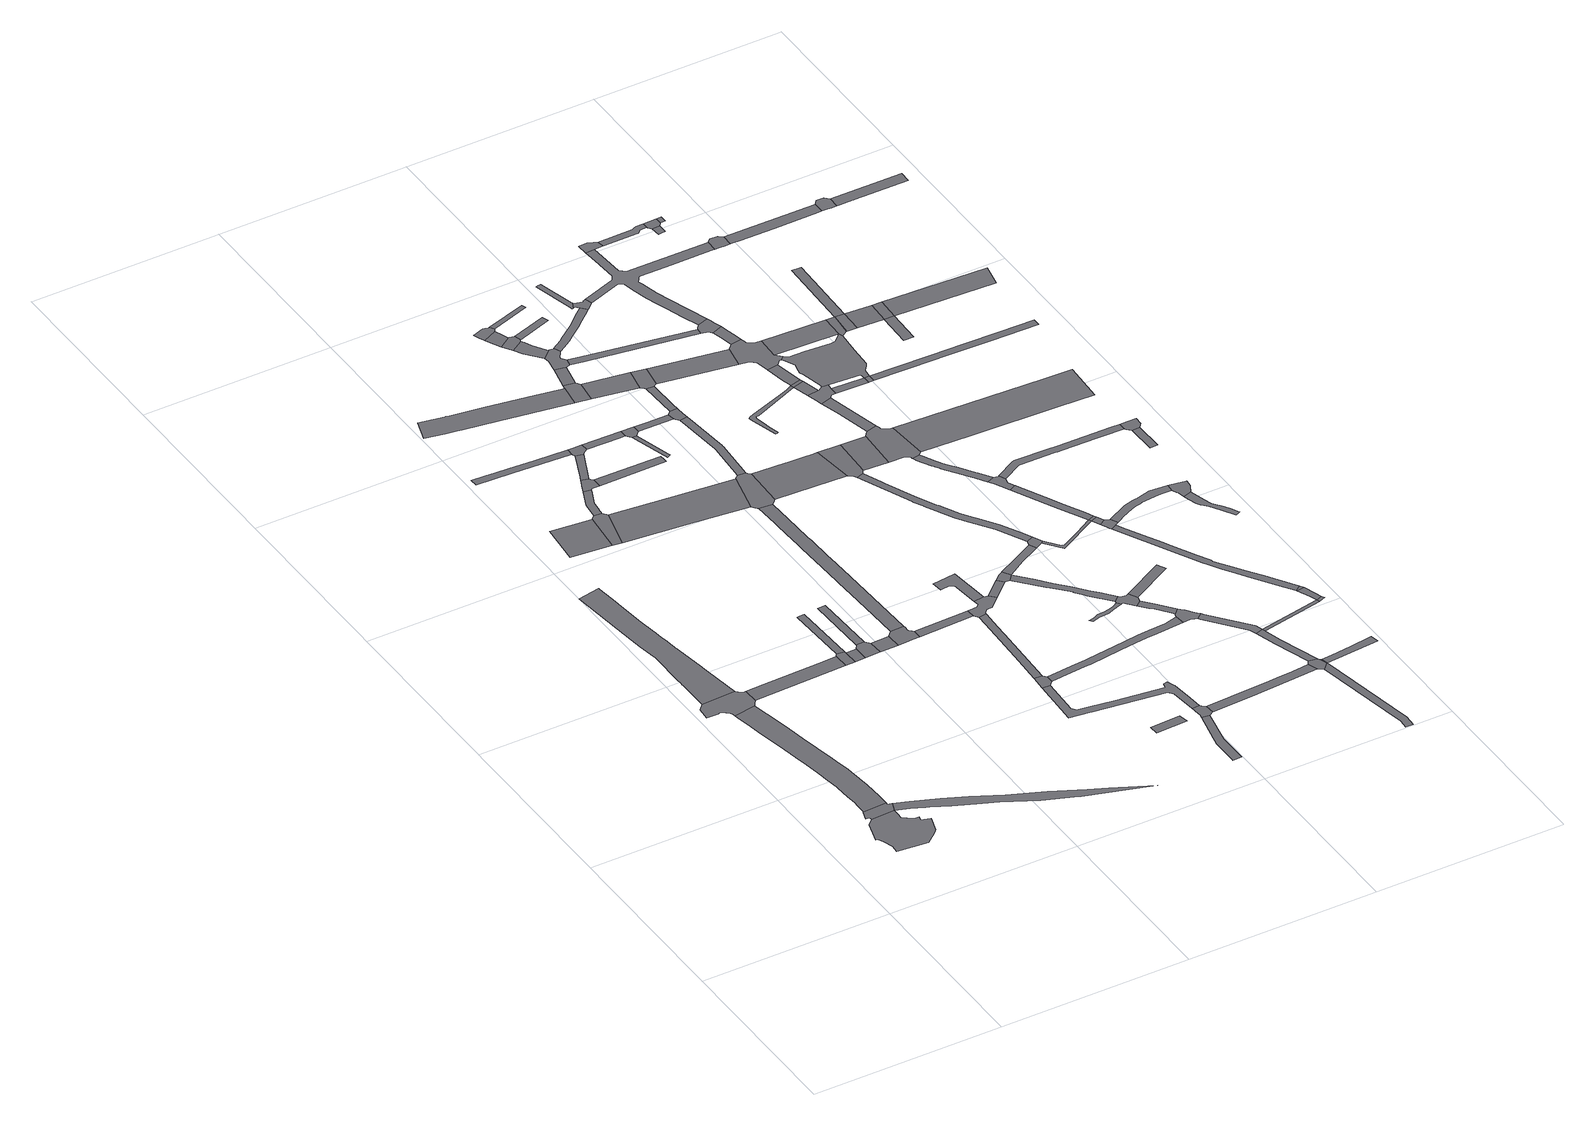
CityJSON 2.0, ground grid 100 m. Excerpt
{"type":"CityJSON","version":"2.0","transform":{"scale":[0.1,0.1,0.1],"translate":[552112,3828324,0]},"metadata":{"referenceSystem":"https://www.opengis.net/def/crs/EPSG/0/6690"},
"CityObjects":{
"road1":{"type":"Road","geometry":[{"type":"MultiSurface","lod":"1","boundaries":[[[0,1,2,3,4,5,6,7,8,9,10,11,12,13,14,15,16,17,18,19,20]]]}]},
"road2":{"type":"Road","geometry":[{"type":"MultiSurface","lod":"1","boundaries":[[[21,22,23,24,25,26,27,28,13,12,29]]]}]},
"road3":{"type":"Road","attributes":{"function":"3","RoadStructureAttribute.sectionType":"1"},"geometry":[{"type":"MultiSurface","lod":"1","boundaries":[[[30,31,32,33,34,35,36,37,38,39,40,41,42,43,44,45,46,47,48,49,50,51,52,53,54,55,56,57,58,23,22]]]}]},
"road4":{"type":"Road","geometry":[{"type":"MultiSurface","lod":"1","boundaries":[[[59,60,61,62,63,64,65,66,67,68,69,70,45,44,71,72,73,74]]]}]},
"road5":{"type":"Road","attributes":{"function":"3","RoadStructureAttribute.sectionType":"1"},"geometry":[{"type":"MultiSurface","lod":"1","boundaries":[[[75,76,77,78,79,80,81,82,83,84,85,86,87,88,89,90,91,92,93,94,95,96,97,98,99,100,101,102,103,104,105,62,61]]]}]},
"road6":{"type":"Road","attributes":{"RoadStructureAttribute.sectionType":"1"},"geometry":[{"type":"MultiSurface","lod":"1","boundaries":[[[106,107,108,74,73,109]]]}]},
"road7":{"type":"Road","attributes":{"RoadStructureAttribute.sectionType":"1"},"geometry":[{"type":"MultiSurface","lod":"1","boundaries":[[[110,111,112,113,114,115,116,29,12,117,118,119,120,121,122,123,124,125,126,127,128]]]}]},
"road8":{"type":"Road","attributes":{"RoadStructureAttribute.sectionType":"1"},"geometry":[{"type":"MultiSurface","lod":"1","boundaries":[[[129,130,131,132]]]}]},
"road9":{"type":"Road","geometry":[{"type":"MultiSurface","lod":"1","boundaries":[[[133,132,131,134,135,136]]]}]},
"road10":{"type":"Road","geometry":[{"type":"MultiSurface","lod":"1","boundaries":[[[137,138,106,109,139,140,141]]]}]},
"road11":{"type":"Road","attributes":{"RoadStructureAttribute.sectionType":"1"},"geometry":[{"type":"MultiSurface","lod":"1","boundaries":[[[142,143,140,139,144]]]}]},
"road12":{"type":"Road","attributes":{"RoadStructureAttribute.sectionType":"1"},"geometry":[{"type":"MultiSurface","lod":"1","boundaries":[[[145,146,147,137,141]]]}]},
"road13":{"type":"Road","attributes":{"RoadStructureAttribute.sectionType":"1"},"geometry":[{"type":"MultiSurface","lod":"1","boundaries":[[[148,149,150,151,152,153,154,155,156]]]}]},
"road14":{"type":"Road","attributes":{"RoadStructureAttribute.sectionType":"1"},"geometry":[{"type":"MultiSurface","lod":"1","boundaries":[[[157,158,159,160,133,136,161,162,163,164,165,166,167,168]]]}]},
"road15":{"type":"Road","geometry":[{"type":"MultiSurface","lod":"1","boundaries":[[[169,170,171,142,144,172,173]]]}]},
"road16":{"type":"Road","geometry":[{"type":"MultiSurface","lod":"1","boundaries":[[[174,175,176,157,168,177,178,179,180,181]]]}]},
"road17":{"type":"Road","attributes":{"RoadStructureAttribute.sectionType":"1"},"geometry":[{"type":"MultiSurface","lod":"1","boundaries":[[[182,183,184,185,170,169]]]}]},
"road18":{"type":"Road","attributes":{"RoadStructureAttribute.sectionType":"1"},"geometry":[{"type":"MultiSurface","lod":"1","boundaries":[[[186,173,172,187]]]}]},
"road19":{"type":"Road","attributes":{"RoadStructureAttribute.sectionType":"1"},"geometry":[{"type":"MultiSurface","lod":"1","boundaries":[[[188,189,174,181,190]]]}]},
"road20":{"type":"Road","attributes":{"RoadStructureAttribute.sectionType":"1"},"geometry":[{"type":"MultiSurface","lod":"1","boundaries":[[[191,192,193,194,195,196,197,198,199,200,201,202,203,204,205]]]}]},
"road21":{"type":"Road","geometry":[{"type":"MultiSurface","lod":"1","boundaries":[[[206,207,208,209,210,211,212,213,186,187,214,215,216,217]]]}]},
"road22":{"type":"Road","attributes":{"RoadStructureAttribute.sectionType":"1"},"geometry":[{"type":"MultiSurface","lod":"1","boundaries":[[[218,135,134,219,220,221]]]}]},
"road23":{"type":"Road","geometry":[{"type":"MultiSurface","lod":"1","boundaries":[[[222,156,155,188,190,223,224,225]]]}]},
"road24":{"type":"Road","attributes":{"RoadStructureAttribute.sectionType":"1"},"geometry":[{"type":"MultiSurface","lod":"1","boundaries":[[[226,227,228,179,178]]]}]},
"road25":{"type":"Road","attributes":{"RoadStructureAttribute.sectionType":"1"},"geometry":[{"type":"MultiSurface","lod":"1","boundaries":[[[229,230,231,232,233,234,235,236,237,238,211,210,239,240,241,242,243,244,245,246,247]]]}]},
"road26":{"type":"Road","attributes":{"RoadStructureAttribute.sectionType":"1"},"geometry":[{"type":"MultiSurface","lod":"1","boundaries":[[[225,224,248,249,250]]]}]},
"road27":{"type":"Road","geometry":[{"type":"MultiSurface","lod":"1","boundaries":[[[251,252,253,254,255,256]]]}]},
"road28":{"type":"Road","attributes":{"RoadStructureAttribute.sectionType":"1"},"geometry":[{"type":"MultiSurface","lod":"1","boundaries":[[[257,217,216,258]]]}]},
"road29":{"type":"Road","attributes":{"RoadStructureAttribute.sectionType":"1"},"geometry":[{"type":"MultiSurface","lod":"1","boundaries":[[[259,260,261,262,263,264,251,256]]]}]},
"road30":{"type":"Road","geometry":[{"type":"MultiSurface","lod":"1","boundaries":[[[265,266,267,268,269,270]]]}]},
"road31":{"type":"Road","geometry":[{"type":"MultiSurface","lod":"1","boundaries":[[[250,249,271,265,270,272,273,274]]]}]},
"road32":{"type":"Road","attributes":{"RoadStructureAttribute.sectionType":"1"},"geometry":[{"type":"MultiSurface","lod":"1","boundaries":[[[252,275,276,277,278,279,280,281,282,283,284,285,286,287,288,289,290,291,292,293,253]]]}]},
"road33":{"type":"Road","geometry":[{"type":"MultiSurface","lod":"1","boundaries":[[[294,295,296,297]]]}]},
"road34":{"type":"Road","geometry":[{"type":"MultiSurface","lod":"1","boundaries":[[[298,299,221,220,300,229,247,301,302,303,304,305,306]]]}]},
"road35":{"type":"Road","geometry":[{"type":"MultiSurface","lod":"1","boundaries":[[[307,308,205,204,309,310,311,312]]]}]},
"road36":{"type":"Road","geometry":[{"type":"MultiSurface","lod":"1","boundaries":[[[313,314,315,316,317,318,319,320,321,322]]]}]},
"road37":{"type":"Road","attributes":{"RoadStructureAttribute.sectionType":"1"},"geometry":[{"type":"MultiSurface","lod":"1","boundaries":[[[323,319,318,324,325,326]]]}]},
"road38":{"type":"Road","attributes":{"RoadStructureAttribute.sectionType":"1"},"geometry":[{"type":"MultiSurface","lod":"1","boundaries":[[[327,328,308,307,312,329]]]}]},
"road39":{"type":"Road","attributes":{"RoadStructureAttribute.sectionType":"1"},"geometry":[{"type":"MultiSurface","lod":"1","boundaries":[[[330,331,332,333,334,335,336,337]]]}]},
"road40":{"type":"Road","attributes":{"RoadStructureAttribute.sectionType":"1"},"geometry":[{"type":"MultiSurface","lod":"1","boundaries":[[[338,274,273,339,340]]]}]},
"road41":{"type":"Road","geometry":[{"type":"MultiSurface","lod":"1","boundaries":[[[341,342,343,344,257,258,345,262,261,346,347,348,349,350,351]]]}]},
"road42":{"type":"Road","geometry":[{"type":"MultiSurface","lod":"1","boundaries":[[[352,353,326,325,354,355,356,357,358]]]}]},
"road43":{"type":"Road","attributes":{"RoadStructureAttribute.sectionType":"1"},"geometry":[{"type":"MultiSurface","lod":"1","boundaries":[[[359,360,361,362,363,342,341]]]}]},
"road44":{"type":"Road","attributes":{"RoadStructureAttribute.sectionType":"1"},"geometry":[{"type":"MultiSurface","lod":"1","boundaries":[[[364,365,366,355,354,367,368,369]]]}]},
"road45":{"type":"Road","geometry":[{"type":"MultiSurface","lod":"1","boundaries":[[[370,371,372,373,369,368,374,328,327,329,375,376,377,378,379,380,381,382,383,384]]]}]},
"road46":{"type":"Road","attributes":{"RoadStructureAttribute.sectionType":"1"},"geometry":[{"type":"MultiSurface","lod":"1","boundaries":[[[385,386,387,388,389,390,391,392,298,306]]]}]},
"road47":{"type":"Road","attributes":{"RoadStructureAttribute.sectionType":"1"},"geometry":[{"type":"MultiSurface","lod":"1","boundaries":[[[310,309,393,394]]]}]},
"road48":{"type":"Road","geometry":[{"type":"MultiSurface","lod":"1","boundaries":[[[395,282,281,396,397,398,330,337,399,400]]]}]},
"road49":{"type":"Road","geometry":[{"type":"MultiSurface","lod":"1","boundaries":[[[401,402,403,340,339,389,388]]]}]},
"road50":{"type":"Road","attributes":{"RoadStructureAttribute.sectionType":"1"},"geometry":[{"type":"MultiSurface","lod":"1","boundaries":[[[404,351,350,405]]]}]},
"road51":{"type":"Road","geometry":[{"type":"MultiSurface","lod":"1","boundaries":[[[406,407,408,322,321]]]}]},
"road52":{"type":"Road","geometry":[{"type":"MultiSurface","lod":"1","boundaries":[[[409,410,411,358,357]]]}]},
"road53":{"type":"Road","attributes":{"RoadStructureAttribute.sectionType":"1"},"geometry":[{"type":"MultiSurface","lod":"1","boundaries":[[[412,413,414,415,304,303,416,417,418]]]}]},
"road54":{"type":"Road","attributes":{"RoadStructureAttribute.sectionType":"1"},"geometry":[{"type":"MultiSurface","lod":"1","boundaries":[[[419,403,402,420,421]]]}]},
"road55":{"type":"Road","attributes":{"RoadStructureAttribute.sectionType":"1"},"geometry":[{"type":"MultiSurface","lod":"1","boundaries":[[[422,423,424,425,426,427,428,429,430,255,254,431,432,433,434,435,436,437,438]]]}]},
"road56":{"type":"Road","geometry":[{"type":"MultiSurface","lod":"1","boundaries":[[[394,393,439,440,419,421,441,442,443]]]}]},
"road57":{"type":"Road","geometry":[{"type":"MultiSurface","lod":"1","boundaries":[[[444,445,446,404,405,447,448]]]}]},
"road58":{"type":"Road","attributes":{"RoadStructureAttribute.sectionType":"1"},"geometry":[{"type":"MultiSurface","lod":"1","boundaries":[[[449,450,451,452,453,454,455,456,457,384,383,458,459,460,461,462,463,464,465,466]]]}]},
"road59":{"type":"Road","geometry":[{"type":"MultiSurface","lod":"1","boundaries":[[[467,468,469,470,471,472,473,474,475,476,477,478,479,480,481]]]}]},
"road60":{"type":"Road","attributes":{"RoadStructureAttribute.sectionType":"1"},"geometry":[{"type":"MultiSurface","lod":"1","boundaries":[[[482,483,484,485,486,448,447,487,488,489,490,491,492,493,494,495,496,497]]]}]},
"road61":{"type":"Road","geometry":[{"type":"MultiSurface","lod":"1","boundaries":[[[418,417,498,499,500,501,502,503,504]]]}]},
"road62":{"type":"Road","attributes":{"RoadStructureAttribute.sectionType":"1"},"geometry":[{"type":"MultiSurface","lod":"1","boundaries":[[[505,376,375,506,507,508]]]}]},
"road63":{"type":"Road","attributes":{"RoadStructureAttribute.sectionType":"1"},"geometry":[{"type":"MultiSurface","lod":"1","boundaries":[[[509,510,511,512,444,448,513,514,515,516]]]}]},
"road64":{"type":"Road","attributes":{"RoadStructureAttribute.sectionType":"1"},"geometry":[{"type":"MultiSurface","lod":"1","boundaries":[[[517,518,519,520,521,400,399,522,523,524]]]}]},
"road65":{"type":"Road","geometry":[{"type":"MultiSurface","lod":"1","boundaries":[[[525,526,527,528,529,530,531,532]]]}]},
"road66":{"type":"Road","attributes":{"RoadStructureAttribute.sectionType":"1"},"geometry":[{"type":"MultiSurface","lod":"1","boundaries":[[[533,534,535,536,537,538,539,540,541,542,543,501,500,544,545,546,547,548,549,550,551,552,553,554,555,556,557,558,559]]]}]},
"road67":{"type":"Road","geometry":[{"type":"MultiSurface","lod":"1","boundaries":[[[560,561,562,563,564,565,566,532,531,567,449,466,568,569,570,571]]]}]},
"road68":{"type":"Road","attributes":{"RoadStructureAttribute.sectionType":"1"},"geometry":[{"type":"MultiSurface","lod":"1","boundaries":[[[443,442,572,573]]]}]},
"road69":{"type":"Road","attributes":{"RoadStructureAttribute.sectionType":"1"},"geometry":[{"type":"MultiSurface","lod":"1","boundaries":[[[574,575,576,577,578,579,580,581,582,583,584,585,586,587,588,589,590]]]}]},
"road70":{"type":"Road","geometry":[{"type":"MultiSurface","lod":"1","boundaries":[[[591,592,497,496,593,467,481,594,595,596,597,598,599]]]}]},
"road71":{"type":"Road","attributes":{"RoadStructureAttribute.sectionType":"1"},"geometry":[{"type":"MultiSurface","lod":"1","boundaries":[[[504,503,600,601]]]}]},
"road72":{"type":"Road","geometry":[{"type":"MultiSurface","lod":"1","boundaries":[[[559,558,509,516,602,603]]]}]},
"road73":{"type":"Road","attributes":{"RoadStructureAttribute.sectionType":"1"},"geometry":[{"type":"MultiSurface","lod":"1","boundaries":[[[604,597,596,605,606,607,608,609,610]]]}]},
"road74":{"type":"Road","geometry":[{"type":"MultiSurface","lod":"1","boundaries":[[[611,612,613,614,610,609,615,422,438,616,617,618,619]]]}]},
"road75":{"type":"Road","geometry":[{"type":"MultiSurface","lod":"1","boundaries":[[[620,621,622,623,624,625,626,601,600,627,628,629,630,631,632,633,634]]]}]},
"road76":{"type":"Road","attributes":{"RoadStructureAttribute.sectionType":"1"},"geometry":[{"type":"MultiSurface","lod":"1","boundaries":[[[635,636,599,598]]]}]},
"road77":{"type":"Road","attributes":{"RoadStructureAttribute.sectionType":"1"},"geometry":[{"type":"MultiSurface","lod":"1","boundaries":[[[637,638,639,625,624]]]}]},
"road78":{"type":"Road","attributes":{"RoadStructureAttribute.sectionType":"1"},"geometry":[{"type":"MultiSurface","lod":"1","boundaries":[[[640,641,642,643,644,603,602,645,646,647]]]}]},
"road79":{"type":"Road","attributes":{"RoadStructureAttribute.sectionType":"1"},"geometry":[{"type":"MultiSurface","lod":"1","boundaries":[[[648,649,650,651,619,618,652,653,654,655]]]}]},
"road80":{"type":"Road","attributes":{"RoadStructureAttribute.sectionType":"1"},"geometry":[{"type":"MultiSurface","lod":"1","boundaries":[[[656,590,657,658,659]]]}]},
"road81":{"type":"Road","geometry":[{"type":"MultiSurface","lod":"1","boundaries":[[[660,661,574,590,656]]]}]},
"road82":{"type":"Road","attributes":{"RoadStructureAttribute.sectionType":"1"},"geometry":[{"type":"MultiSurface","lod":"1","boundaries":[[[662,663,664,665,661,660]]]}]},
"road83":{"type":"Road","attributes":{"RoadStructureAttribute.sectionType":"1"},"geometry":[{"type":"MultiSurface","lod":"1","boundaries":[[[666,667,668,669,670,671,672,673,674,675,676,631,630,677,678,679,680,681,682,683,684,685,686,687,688,689]]]}]},
"road84":{"type":"Road","geometry":[{"type":"MultiSurface","lod":"1","boundaries":[[[690,691,659,658,692,693,638,637,694,695,696,697,698]]]}]},
"road85":{"type":"Road","attributes":{"RoadStructureAttribute.sectionType":"1"},"geometry":[{"type":"MultiSurface","lod":"1","boundaries":[[[699,700,701,702,703,704]]]}]},
"road86":{"type":"Road","geometry":[{"type":"MultiSurface","lod":"1","boundaries":[[[705,706,707,708,709,710,711,573,572,712,713,714,715,664,663,716,717,718,719,720]]]}]},
"road87":{"type":"Road","geometry":[{"type":"MultiSurface","lod":"1","boundaries":[[[721,722,723,724,725,726,727,508,507,728,729,730,731,732]]]}]},
"road88":{"type":"Road","attributes":{"RoadStructureAttribute.sectionType":"1"},"geometry":[{"type":"MultiSurface","lod":"1","boundaries":[[[733,517,524,734,701,735,736,737,738,739]]]}]},
"road89":{"type":"Road","geometry":[{"type":"MultiSurface","lod":"1","boundaries":[[[655,654,740,733,739,741,742,743]]]}]},
"road90":{"type":"Road","attributes":{"RoadStructureAttribute.sectionType":"1"},"geometry":[{"type":"MultiSurface","lod":"1","boundaries":[[[744,745,732,731,746,747,710,709]]]}]},
"road91":{"type":"Road","geometry":[{"type":"MultiSurface","lod":"1","boundaries":[[[748,689,688,749,750,751,752,753,754,755]]]}]},
"road92":{"type":"Road","attributes":{"RoadStructureAttribute.sectionType":"1"},"geometry":[{"type":"MultiSurface","lod":"1","boundaries":[[[738,700,756]]]}]},
"road93":{"type":"Road","attributes":{"RoadStructureAttribute.sectionType":"1"},"geometry":[{"type":"MultiSurface","lod":"1","boundaries":[[[757,758,759,760,761,751,750,762,763,640,764]]]}]},
"road94":{"type":"Road","geometry":[{"type":"MultiSurface","lod":"1","boundaries":[[[765,766,767,768,769,770,771,772,773]]]}]},
"road95":{"type":"Road","attributes":{"RoadStructureAttribute.sectionType":"1"},"geometry":[{"type":"MultiSurface","lod":"1","boundaries":[[[774,775,770,769,776,777,778,779,780,571,570,781,782,783,784,785,786,787,788,725,724,789,790,791,792,793,794,795,796,797,798,799,800]]]}]},
"road96":{"type":"Road","attributes":{"RoadStructureAttribute.sectionType":"1"},"geometry":[{"type":"MultiSurface","lod":"1","boundaries":[[[801,697,696,802,803]]]}]},
"road97":{"type":"Road","geometry":[{"type":"MultiSurface","lod":"1","boundaries":[[[764,640,647,804]]]}]},
"road98":{"type":"Road","attributes":{"RoadStructureAttribute.sectionType":"1"},"geometry":[{"type":"MultiSurface","lod":"1","boundaries":[[[805,804,647,806,807,808]]]}]},
"road99":{"type":"Road","geometry":[{"type":"MultiSurface","lod":"1","boundaries":[[[809,808,807,810,811,812,813,814,815,816]]]}]},
"road100":{"type":"Road","geometry":[{"type":"MultiSurface","lod":"1","boundaries":[[[817,818,819,820,821,822,823,718,717,824,825,826,827,828,829,690,698,830,831,803,832,833,834,835,836,837]]]}]},
"road101":{"type":"Road","attributes":{"RoadStructureAttribute.sectionType":"1"},"geometry":[{"type":"MultiSurface","lod":"1","boundaries":[[[838,839,840,841,756,700,842]]]}]},
"road102":{"type":"Road","attributes":{"RoadStructureAttribute.sectionType":"1"},"geometry":[{"type":"MultiSurface","lod":"1","boundaries":[[[843,655,743,844]]]}]},
"road103":{"type":"Road","geometry":[{"type":"MultiSurface","lod":"1","boundaries":[[[803,802,845,832]]]}]},
"road104":{"type":"Road","attributes":{"RoadStructureAttribute.sectionType":"1"},"geometry":[{"type":"MultiSurface","lod":"1","boundaries":[[[720,719,846,817,847]]]}]},
"road105":{"type":"Road","attributes":{"RoadStructureAttribute.sectionType":"1"},"geometry":[{"type":"MultiSurface","lod":"1","boundaries":[[[848,849,850,851,773,772,852,853,854,855]]]}]},
"road106":{"type":"Road","attributes":{"RoadStructureAttribute.sectionType":"1"},"geometry":[{"type":"MultiSurface","lod":"1","boundaries":[[[856,857,858,859,860,861,862,863,864,865,866,867,868,869,813,812,870,871,872,873,874,875,876,877,878,879]]]}]},
"road107":{"type":"Road","attributes":{"RoadStructureAttribute.sectionType":"1"},"geometry":[{"type":"MultiSurface","lod":"1","boundaries":[[[880,881,882,883,884,885,816,815,886,887,888,889,890,891,892,893,894,895,896,897]]]}]},
"road108":{"type":"Road","attributes":{"RoadStructureAttribute.sectionType":"1"},"geometry":[{"type":"MultiSurface","lod":"1","boundaries":[[[898,899,900,901,902,903,843,904]]]}]},
"road109":{"type":"Road","geometry":[{"type":"MultiSurface","lod":"1","boundaries":[[[879,878,905,901,900]]]}]},
"road110":{"type":"Road","geometry":[{"type":"MultiSurface","lod":"1","boundaries":[[[904,843,844,906]]]}]},
"road111":{"type":"Road","attributes":{"RoadStructureAttribute.sectionType":"1"},"geometry":[{"type":"MultiSurface","lod":"1","boundaries":[[[907,908,909,910,911]]]}]},
"road112":{"type":"Road","attributes":{"RoadStructureAttribute.sectionType":"1"},"geometry":[{"type":"MultiSurface","lod":"1","boundaries":[[[912,913,914,915,916,917,918,919,755,754,920,921,922,923,924,925,926,927,928]]]}]},
"road113":{"type":"Road","attributes":{"RoadStructureAttribute.sectionType":"1"},"geometry":[{"type":"MultiSurface","lod":"1","boundaries":[[[929,848,855,930,907,911,931,932]]]}]},
"road114":{"type":"Road","attributes":{"RoadStructureAttribute.sectionType":"1"},"geometry":[{"type":"MultiSurface","lod":"1","boundaries":[[[847,817,837,933,934]]]}]},
"road115":{"type":"Road","attributes":{"RoadStructureAttribute.sectionType":"1"},"geometry":[{"type":"MultiSurface","lod":"1","boundaries":[[[935,634,633,936,937,938,939,940]]]}]},
"road116":{"type":"Road","attributes":{"RoadStructureAttribute.sectionType":"1"},"geometry":[{"type":"MultiSurface","lod":"1","boundaries":[[[934,933,941,942]]]}]},
"road117":{"type":"Road","geometry":[{"type":"MultiSurface","lod":"1","boundaries":[[[934,942,943,944]]]}]},
"road118":{"type":"Road","geometry":[{"type":"MultiSurface","lod":"1","boundaries":[[[945,946,947,929,932]]]}]},
"road119":{"type":"Road","geometry":[{"type":"MultiSurface","lod":"1","boundaries":[[[948,800,799,949,950,951,952,953]]]}]},
"road120":{"type":"Road","attributes":{"RoadStructureAttribute.sectionType":"1"},"geometry":[{"type":"MultiSurface","lod":"1","boundaries":[[[954,955,934,944]]]}]},
"road121":{"type":"Road","attributes":{"RoadStructureAttribute.sectionType":"1"},"geometry":[{"type":"MultiSurface","lod":"1","boundaries":[[[944,943,956,957]]]}]},
"road122":{"type":"Road","geometry":[{"type":"MultiSurface","lod":"1","boundaries":[[[958,959,960,897,896,961,962,963,964,965,966,967]]]}]},
"road123":{"type":"Road","attributes":{"RoadStructureAttribute.sectionType":"1"},"geometry":[{"type":"MultiSurface","lod":"1","boundaries":[[[968,969,970,971,972,973,974,975,976,977,978,979,980,981,982,983,984,964,963]]]}]},
"road124":{"type":"Road","geometry":[{"type":"MultiSurface","lod":"1","boundaries":[[[956,985,986,987]]]}]},
"road125":{"type":"Road","attributes":{"RoadStructureAttribute.sectionType":"1"},"geometry":[{"type":"MultiSurface","lod":"1","boundaries":[[[988,989,990,991,992,832,845,993,994,995,996,997]]]}]},
"road126":{"type":"Road","geometry":[{"type":"MultiSurface","lod":"1","boundaries":[[[957,956,987,998]]]}]},
"road127":{"type":"Road","geometry":[{"type":"MultiSurface","lod":"1","boundaries":[[[999,1000,1001,1002]]]}]},
"road128":{"type":"Road","geometry":[{"type":"MultiSurface","lod":"1","boundaries":[[[1003,928,927,1004,999,1002,1005,1006]]]}]},
"road129":{"type":"Road","attributes":{"RoadStructureAttribute.sectionType":"1"},"geometry":[{"type":"MultiSurface","lod":"1","boundaries":[[[952,951,1007,1008,1009,1010,1011,1012]]]}]},
"road130":{"type":"Road","attributes":{"RoadStructureAttribute.sectionType":"1"},"geometry":[{"type":"MultiSurface","lod":"1","boundaries":[[[998,987,1013,1014,1015,1016]]]}]},
"road131":{"type":"Road","geometry":[{"type":"MultiSurface","lod":"1","boundaries":[[[1017,1018,1012,1011,1019,1020,1021,1022,1023]]]}]},
"road132":{"type":"Road","attributes":{"RoadStructureAttribute.sectionType":"1"},"geometry":[{"type":"MultiSurface","lod":"1","boundaries":[[[1022,1021,1024,1025,1026,1027,1028,1029]]]}]}
},
"vertices":[
[488,419,0],[502,431,0],[510,439,0],[536,523,0],[488,539,0],[489,542,0],[493,560,0],[478,563,0],[462,567,0],[419,600,0],[421,632,0],[421,647,0],[421,661,0],[297,657,0],[265,626,0],[233,514,0],[246,511,0],[259,479,0],[276,432,0],[271,390,0],[431,372,0],
[418,719,0],[418,731,0],[296,724,0],[291,724,0],[277,675,0],[292,671,0],[297,671,0],[297,670,0],[439,711,0],
[418,744,0],[418,791,0],[416,845,0],[413,892,0],[408,953,0],[401,1015,0],[398,1042,0],[388,1098,0],[375,1170,0],[359,1251,0],[341,1347,0],[323,1440,0],[299,1565,0],[294,1589,0],[278,1672,0],[161,1650,0],[164,1633,0],[177,1566,0],[195,1468,0],[217,1351,0],[239,1238,0],[253,1162,0],[266,1090,0],[276,1015,0],[284,949,0],[289,893,0],[293,841,0],[295,806,0],[295,779,0],
[285,1785,0],[265,1803,0],[255,1812,0],[77,1803,0],[47,1772,0],[42,1703,0],[74,1704,0],[105,1704,0],[105,1705,0],[121,1707,0],[155,1679,0],[157,1670,0],[280,1674,0],[287,1684,0],[301,1704,0],[299,1785,0],
[225,2015,0],[218,2064,0],[194,2221,0],[194,2224,0],[193,2226,0],[180,2309,0],[176,2337,0],[176,2341,0],[168,2392,0],[167,2403,0],[156,2486,0],[144,2594,0],[132,2699,0],[120,2793,0],[119,2801,0],[2,2777,0],[3,2760,0],[18,2636,0],[35,2493,0],[47,2389,0],[57,2323,0],[72,2226,0],[72,2225,0],[74,2216,0],[74,2215,0],[74,2212,0],[75,2013,0],[75,1992,0],[75,1977,0],[75,1976,0],[76,1846,0],
[790,1800,0],[694,1798,0],[397,1788,0],[792,1720,0],
[1232,361,0],[1222,366,0],[1097,425,0],[921,503,0],[770,576,0],[651,631,0],[517,683,0],[491,637,0],[556,609,0],[575,601,0],[665,556,0],[771,511,0],[869,469,0],[1037,383,0],[1202,319,0],[1212,315,0],[1534,213,0],[1554,207,0],[1354,303,0],
[149,3289,0],[127,3071,0],[340,3049,0],[362,3267,0],
[383,3286,0],[389,3044,0],[443,3260,0],[424,3284,0],
[801,1817,0],[795,1808,0],[844,1721,0],[842,1802,0],[841,1810,0],
[897,1803,0],[888,1803,0],[899,1723,0],
[827,2149,0],[806,2148,0],[787,2147,0],
[368,3786,0],[224,3793,0],[119,3799,0],[118,3799,0],[36,3803,0],[40,3763,0],[222,3754,0],[533,3737,0],[535,3778,0],
[434,3468,0],[394,3373,0],[393,3371,0],[384,3290,0],[425,3296,0],[425,3304,0],[428,3323,0],[432,3363,0],[433,3366,0],[470,3453,0],[472,3458,0],[473,3460,0],
[957,1831,0],[915,1830,0],[915,1829,0],[981,1726,0],[978,1806,0],
[468,3547,0],[462,3533,0],[445,3493,0],[482,3467,0],[522,3467,0],[521,3519,0],[511,3533,0],[507,3539,0],
[945,2159,0],[945,2160,0],[925,2158,0],[904,2156,0],
[1075,1809,0],[1078,1729,0],
[543,3721,0],[479,3572,0],[581,3710,0],
[756,4186,0],[618,4209,0],[380,4248,0],[194,4278,0],[186,4280,0],[183,4280,0],[127,4289,0],[50,4303,0],[12,4188,0],[116,4170,0],[174,4160,0],[198,4156,0],[378,4126,0],[744,4066,0],[764,4185,0],
[1186,1791,0],[1176,1802,0],[1174,1804,0],[1173,1832,0],[1173,1839,0],[1103,1837,0],[1102,1836,0],[1095,1830,0],[1132,1731,0],[1158,1732,0],[1196,1733,0],[1195,1782,0],
[747,3229,0],[762,3006,0],[1034,2976,0],[1084,3195,0],
[567,3777,0],[584,3716,0],[611,3735,0],[611,3776,0],
[879,3471,0],[878,3494,0],[877,3517,0],
[1061,2947,0],[1066,2811,0],[1071,2696,0],[1071,2695,0],[1075,2587,0],[1083,2356,0],[1088,2216,0],[1088,2214,0],[1090,2170,0],[1097,1984,0],[1156,2291,0],[1149,2456,0],[1149,2458,0],[1149,2473,0],[1143,2619,0],[1143,2621,0],[1141,2654,0],[1136,2811,0],[1132,2942,0],
[790,3732,0],[816,3732,0],[817,3773,0],
[1483,1193,0],[1479,1112,0],[1520,1110,0],[1541,1134,0],[1541,1173,0],[1524,1191,0],
[1485,1791,0],[1487,1743,0],
[1539,1555,0],[1541,1615,0],[1545,1727,0],[1505,1721,0],[1501,1616,0],[1492,1382,0],
[839,3708,0],[893,3514,0],[899,3493,0],[920,3503,0],[915,3521,0],[861,3707,0],
[830,3717,0],[870,3717,0],[884,3731,0],[884,3772,0],
[1468,856,0],[1581,841,0],[1583,840,0],[1955,789,0],[1976,764,0],[1980,724,0],[1990,628,0],[2029,630,0],[2029,631,0],[2020,724,0],[2011,820,0],[2008,821,0],[1995,860,0],[1972,855,0],[1965,827,0],[1720,861,0],[1587,880,0],[1529,889,0],[1511,911,0],
[1755,553,0],[1920,557,0],[1912,610,0],[1752,600,0],
[1106,3213,0],[1092,3201,0],[1058,2951,0],[1133,2943,0],[1143,2953,0],[1159,2969,0],[1164,3189,0],[1151,3203,0],[1146,3210,0],
[773,4204,0],[768,4205,0],[825,4053,0],[842,4174,0],[831,4186,0],[825,4194,0],
[694,4756,0],[682,4760,0],[671,4764,0],[609,4743,0],[619,4714,0],[634,4683,0],[707,4719,0],[713,4728,0],[719,4737,0],[702,4759,0],
[721,4685,0],[642,4668,0],[673,4604,0],[737,4647,0],
[836,4321,0],[792,4329,0],[849,4318,0],
[1992,548,0],[1959,387,0],[1950,340,0],[1949,202,0],[1949,195,0],[1997,195,0],[1994,355,0],[2031,540,0],
[955,3770,0],[1072,3729,0],[1067,3770,0],
[1603,1844,0],[1547,1838,0],[1551,1807,0],[1537,1793,0],[1500,1728,0],[1545,1732,0],[1545,1733,0],[1566,1755,0],[1596,1756,0],[1652,1808,0],[1624,1838,0],
[766,4640,0],[741,4646,0],[706,4552,0],[773,4595,0],[775,4602,0],[778,4603,0],[768,4640,0],
[1577,2061,0],[1453,2047,0],[1460,1991,0],[1509,1997,0],[1530,1983,0],
[839,4478,0],[796,4542,0],[780,4578,0],[734,4508,0],[799,4426,0],[847,4471,0],
[873,4469,0],[860,4470,0],[851,4470,0],[850,4470,0],[805,4397,0],[873,4326,0],[880,4366,0],[868,4381,0],[863,4390,0],[864,4394,0],[865,4401,0],[881,4424,0],[886,4431,0],[890,4434,0],[874,4469,0],
[1160,3434,0],[1160,3436,0],[1161,3442,0],[1134,3710,0],[1093,3706,0],[1120,3437,0],[1120,3435,0],[1120,3433,0],
[1060,4013,0],[1081,4134,0],
[2036,624,0],[1991,612,0],[1992,602,0],[1996,567,0],[2057,559,0],[2053,609,0],
[1130,3746,0],[1128,3789,0],[1088,3788,0],
[1714,1921,0],[1742,1891,0],
[923,4804,0],[919,4815,0],[916,4826,0],
[962,4667,0],[956,4683,0],[949,4699,0],
[1489,3175,0],[1432,3177,0],[1345,3181,0],[1344,3181,0],[1367,2961,0],[1534,2952,0],[1508,3174,0],
[1080,3990,0],[1127,3823,0],[1122,3987,0],
[2283,1262,0],[2216,1245,0],[2122,1237,0],[2120,1237,0],[2063,1232,0],[1983,1222,0],[1770,1195,0],[1760,1194,0],[1679,1186,0],[1680,1146,0],[1746,1152,0],[1760,1153,0],[1935,1176,0],[2058,1191,0],[2105,1196,0],[2125,1197,0],[2287,1209,0],
[1078,3996,0],[1080,3995,0],[1128,3992,0],[1140,4001,0],[1160,4121,0],
[1770,1962,0],[1769,1962,0],[1744,1949,0],[1768,1891,0],[1795,1923,0],
[1134,4674,0],[1123,4664,0],[1122,4663,0],[1117,4659,0],[1087,4633,0],[1027,4580,0],[994,4554,0],[941,4515,0],[929,4505,0],[942,4466,0],[962,4479,0],[994,4504,0],[1053,4551,0],[1061,4557,0],[1070,4565,0],[1113,4603,0],[1143,4628,0],[1160,4643,0],
[2101,1494,0],[2079,1481,0],[2061,1471,0],[2024,1465,0],[1984,1463,0],[1959,1450,0],[1929,1443,0],[1926,1442,0],[1932,1434,0],[1937,1427,0],[1984,1440,0],[2004,1440,0],[2036,1443,0],[2061,1453,0],[2118,1476,0],
[2074,1602,0],[2045,1634,0],[1981,1709,0],[1927,1771,0],[1872,1835,0],[1885,1758,0],[1887,1759,0],[1899,1746,0],[1974,1664,0],[1972,1662,0],[1978,1654,0],[2005,1621,0],[2004,1620,0],[2014,1608,0],[2102,1506,0],[2133,1533,0],
[1555,2938,0],[1561,2933,0],[1568,2917,0],[1605,2933,0],[1615,2946,0],[1618,2950,0],[1627,3169,0],
[956,4353,0],[949,4313,0],[1511,4222,0],[1514,4257,0],
[1983,2074,0],[1925,2044,0],[1880,2020,0],[1873,2017,0],[1893,1982,0],[1936,2005,0],[1943,2008,0],[2002,2039,0],
[2616,642,0],[2529,635,0],[2461,629,0],[2400,625,0],[2190,616,0],[2270,568,0],[2508,582,0],[2635,593,0],
[1122,4726,0],[1072,4920,0],[1058,4918,0],[1045,4914,0],[1093,4714,0],[1100,4685,0],[1106,4687,0],[1124,4722,0],
[2001,2170,0],[1942,2281,0],[1892,2354,0],[1856,2407,0],[1831,2442,0],[1780,2543,0],[1778,2547,0],[1774,2555,0],[1727,2647,0],[1654,2816,0],[1648,2833,0],[1611,2817,0],[1611,2816,0],[1672,2674,0],[1691,2632,0],[1692,2628,0],[1694,2625,0],[1719,2575,0],[1720,2574,0],[1795,2426,0],[1799,2420,0],[1804,2412,0],[1818,2391,0],[1823,2384,0],[1911,2255,0],[1990,2103,0],[2026,2122,0],
[1186,4714,0],[1178,4711,0],[1175,4709,0],[1170,4704,0],[1142,4711,0],[1136,4714,0],[1127,4718,0],[1119,4691,0],[1177,4658,0],[1196,4674,0],[1201,4678,0],[1189,4715,0],
[1541,3933,0],[1561,4053,0],
[1663,3672,0],[1630,3653,0],[1577,3635,0],[1403,3574,0],[1383,3564,0],[1373,3556,0],[1375,3543,0],[1396,3462,0],[1416,3392,0],[1424,3394,0],[1433,3397,0],[1420,3443,0],[1413,3473,0],[1401,3539,0],[1403,3549,0],[1423,3554,0],[1669,3654,0],
[2170,1517,0],[2142,1523,0],[2102,1503,0],[2125,1479,0],[2126,1477,0],[2170,1425,0],[2202,1452,0],[2206,1480,0],[2182,1524,0],
[1750,2944,0],[1760,3164,0],
[2039,2058,0],[2051,2072,0],
[2256,1387,0],[2209,1379,0],[2220,1375,0],[2229,1364,0],[2280,1297,0],[2289,1284,0],[2318,1312,0],
[2378,1241,0],[2371,1250,0],[2341,1286,0],[2337,1291,0],[2287,1277,0],[2327,1212,0],[2346,1205,0],[2360,1201,0],[2391,1226,0],
[1884,3159,0],[1850,3185,0],[1849,3188,0],[1848,3192,0],[1844,3210,0],[1785,3195,0],[1773,3180,0],[1834,2940,0],[1858,2921,0],[1859,2918,0],[1860,2914,0],[1900,2919,0],[1912,2930,0],[1917,2935,0],[1899,3158,0],
[2430,1601,0],[2406,1645,0],
[1773,3498,0],[1714,3482,0],[1743,3375,0],
[2314,2098,0],[2220,2045,0],[2118,1991,0],[2108,1998,0],[2057,2064,0],[2043,2052,0],[2109,1969,0],[2321,2084,0],
[2561,1015,0],[2561,1017,0],[2557,1022,0],[2401,1213,0],[2370,1188,0],[2522,1001,0],[2532,966,0],[2572,979,0],
[1728,3669,0],[1672,3644,0],[1691,3570,0],[1752,3576,0],
[1723,3688,0],[1664,3672,0],
[1711,3733,0],[1693,3839,0],[1632,3828,0],[1651,3724,0],
[2059,2665,0],[2052,2675,0],[2003,2746,0],[1974,2788,0],[1964,2804,0],[1953,2819,0],[1951,2823,0],[1948,2829,0],[1940,2844,0],[1906,2905,0],[1903,2912,0],[1863,2900,0],[1867,2890,0],[1907,2819,0],[1913,2809,0],[1913,2808,0],[1916,2804,0],[1927,2787,0],[1933,2778,0],[1992,2694,0],[2017,2655,0],[2019,2653,0],[2064,2584,0],[2103,2598,0],
[1780,3592,0],[1755,3574,0],[1699,3536,0],[1705,3516,0],[1786,3515,0],[1789,3517,0],[1810,3517,0],[1811,3557,0],[1813,3588,0],
[2801,68,0],[2698,608,0],[2662,571,0],[2762,56,0],[2759,7,0],[2798,5,0],
[1684,4035,0],[1653,4060,0],[1651,4073,0],[1651,4076,0],[1648,4090,0],[1589,4080,0],[1580,4071,0],[1593,3925,0],[1594,3924,0],[1619,3900,0],[1623,3881,0],[1715,3862,0],[1725,3862,0],[1745,3882,0],[1715,3912,0],[1720,4033,0],
[1609,4251,0],[1604,4267,0],[1600,4281,0],[1593,4303,0],[1535,4283,0],[1521,4266,0],[1516,4260,0],[1536,4218,0],[1542,4217,0],[1546,4217,0],[1561,4200,0],[1618,4221,0],
[2630,665,0],[2652,580,0],[2693,606,0],[2695,607,0],[2693,614,0],[2682,647,0],[2675,656,0],
[2566,853,0],[2604,868,0],[2580,950,0],[2577,960,0],
[1642,4121,0],[1631,4172,0],[1562,4196,0],[1574,4152,0],
[2129,2595,0],[2083,2554,0],[2121,2479,0],[2157,2497,0],[2139,2533,0],[2146,2560,0],[2148,2561,0],[2131,2595,0],
[2689,642,0],
[2329,2156,0],[2276,2258,0],[2230,2352,0],[2176,2457,0],[2158,2496,0],[2210,2304,0],[2241,2241,0],[2349,2115,0],
[1454,5060,0],[1443,5066,0],[1417,5080,0],[1368,5077,0],[1372,5019,0],[1420,5022,0],[1440,5022,0],[1467,5021,0],[1459,5057,0],
[1461,4802,0],[1432,4829,0],[1377,4942,0],[1386,4807,0],[1376,4789,0],[1370,4778,0],[1367,4777,0],[1378,4739,0],[1388,4733,0],[1400,4727,0],[1414,4668,0],[1435,4578,0],[1454,4519,0],[1472,4466,0],[1505,4370,0],[1556,4407,0],[1518,4518,0],[1495,4589,0],[1473,4683,0],[1466,4707,0],[1474,4718,0],[1483,4731,0],[1489,4739,0],[1634,4739,0],[1875,4738,0],[1892,4738,0],[1893,4798,0],
[1813,3557,0],[1982,3512,0],[1983,3552,0],
[2356,2101,0],
[2371,2070,0],[2336,2053,0],[2342,2041,0],[2375,2062,0],
[2378,2060,0],[2360,2005,0],[2364,1995,0],[2369,1986,0],[2400,2003,0],[2402,2004,0],[2420,2014,0],[2401,2051,0],
[2052,3896,0],[2032,3875,0],[2010,3857,0],[1987,3854,0],[1850,3861,0],[1767,3862,0],[1752,3875,0],[1733,3852,0],[1761,3797,0],[1756,3775,0],[1749,3735,0],[1754,3715,0],[1782,3605,0],[1980,3577,0],[1983,3564,0],[2010,3551,0],[2015,3597,0],[2035,3622,0],[2045,3640,0],[2051,3755,0],[2060,3875,0],
[2974,677,0],[2854,658,0],[2747,648,0],[2690,643,0],[2981,631,0],
[2902,1044,0],[2908,1027,0],
[2009,3512,0],
[1719,3911,0],[2056,4018,0],
[1709,5072,0],[1672,5072,0],[1660,5067,0],[1647,5061,0],[1652,5022,0],[1655,5023,0],[1675,5040,0],[1710,5041,0],
[2864,1212,0],[2849,1234,0],[2816,1283,0],[2797,1311,0],[2738,1396,0],[2682,1478,0],[2641,1536,0],[2639,1550,0],[2639,1551,0],[2602,1620,0],[2529,1759,0],[2519,1777,0],[2485,1842,0],[2416,1972,0],[2399,1928,0],[2503,1729,0],[2597,1551,0],[2609,1528,0],[2645,1469,0],[2688,1403,0],[2730,1338,0],[2826,1197,0],[2857,1152,0],[2887,1176,0],
[2666,2146,0],[2583,2126,0],[2582,2126,0],[2568,2123,0],[2562,2121,0],[2512,2110,0],[2436,2022,0],[2461,2036,0],[2529,2068,0],[2555,2078,0],[2573,2083,0],[2588,2086,0],[2591,2087,0],[2636,2093,0],[2668,2096,0],[2707,2097,0],[2755,2096,0],[2759,2138,0],
[2921,1094,0],[2902,1148,0],[2901,1154,0],[2860,1148,0],[2888,1081,0],[2901,1046,0],[2934,1056,0],
[2858,1151,0],
[2941,1039,0],
[1727,5020,0],[1730,4969,0],[1749,4970,0],[1767,4971,0],[1766,5020,0],
[2773,2649,0],[2765,2649,0],[2480,2655,0],[2448,2656,0],[2445,2656,0],[2251,2660,0],[2248,2661,0],[2241,2657,0],[2254,2620,0],[2255,2619,0],[2444,2616,0],[2456,2615,0],[2487,2615,0],[2659,2611,0],[2699,2610,0],[2807,2608,0],[2807,2648,0],
[1781,5073,0],[1713,5036,0],[1779,5037,0],[1782,5040,0],
[2090,3895,0],[2102,4016,0],
[2692,3124,0],[2182,2925,0],[2183,2925,0],[2639,2906,0],[2823,2898,0],[2833,3117,0],
[2092,3895,0],[2093,3895,0],
[2147,3892,0],[2152,4013,0],
[1809,5041,0],[1809,5057,0],[1808,5074,0],
[1915,4819,0],[1921,4738,0],[1947,4737,0],[1974,4737,0],[1975,4798,0],[1956,4817,0],
[2164,4418,0],[2114,4420,0],
[2288,3886,0],[2293,4007,0],
[2844,2125,0],[2811,2130,0],[2770,2137,0],[2767,2073,0],[2773,2063,0],[2780,2030,0],[2825,2041,0],[2845,2079,0],[2848,2085,0],[2851,2124,0],
[2788,1998,0],[2801,1955,0],[2814,1933,0],[2816,1931,0],[2817,1930,0],[2839,1903,0],[2877,1849,0],[2915,1787,0],[2928,1792,0],[2940,1797,0],[2939,1799,0],[2915,1842,0],[2897,1869,0],[2861,1919,0],[2853,1943,0],[2852,1947,0],[2849,1956,0],
[2284,3702,0],[2336,3701,0],[2340,3883,0],
[2693,3534,0],[2506,3539,0],[2337,3543,0],[2313,3543,0],[2012,3551,0],[2336,3503,0],[2380,3502,0],[2625,3496,0],[2876,3488,0],[2877,3530,0],
[2345,4005,0],
[2834,2581,0],[2836,2425,0],[2876,2426,0],[2874,2581,0],
[2820,2648,0],[2814,2601,0],[2894,2606,0],[2895,2647,0],
[1988,4737,0],[2023,4736,0],[2211,4736,0],[2443,4735,0],[2463,4736,0],[2462,4796,0],
[2517,3875,0],[2701,3867,0],[2869,3859,0],[2893,3980,0],
[2482,4818,0],[2480,4816,0],[2494,4736,0],[2514,4736,0],[2542,4736,0],[2542,4796,0],[2522,4817,0],
[2559,4736,0],[2631,4736,0],[2632,4736,0],[2639,4736,0],[2922,4736,0],[2923,4796,0]
]}
